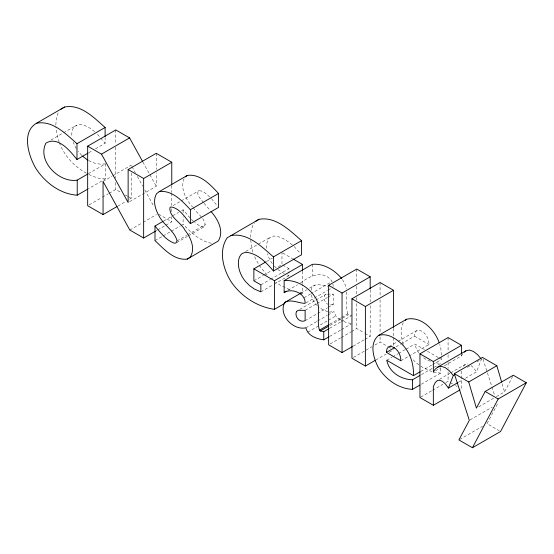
<?xml version="1.0" encoding="UTF-8"?>
<svg xmlns="http://www.w3.org/2000/svg" width="554" height="554" viewBox="0 0 554 554"><rect width="100%" height="100%" fill="white"/><g stroke="black" fill="none" stroke-linecap="round" stroke-linejoin="round"><path stroke-width="0.42" stroke-dasharray="2.77 2.08" d="M55.822 125.038L56.397 118.161L58.128 112.898M250.588 237.396L251.107 231.226L252.652 225.769L254.39 222.999M311.216 290.234L311.438 288.516L312.768 286.286C317.234 283.066 322.989 285.767 327.926 286.307M401.2 343.854L414.524 336.167L415.036 332.732L416.587 330.676L418.969 330.142C425.368 331.617 429.011 338.293 428.99 344.519L409.011 356.056M465.395 378.271L476.495 371.859L481.44 359.207L477.001 361.776M403.264 322.733C399.856 329.464 401.138 337.49 403.34 344.401M184.101 178.727C179.96 188.637 186.047 199.578 192.577 206.988M496.398 396.616L504.542 391.92L512.886 375.986M497.437 404.095L487.021 423.678L499.133 430.673M188.499 235.796L204.038 226.821L205.209 224.64C204.066 217.48 196.912 213.366 193.111 207.618M444.446 365.709L461.461 355.883L463.213 353.03M292.27 244.93C286.965 240.533 280.76 236.177 273.634 236.032L270.214 237.285C266.896 240.18 266.079 244.916 266.661 249.099M463.4 366.319L465.422 364.331L467.68 363.978M209.751 197.009C206.711 194.281 203.304 190.645 198.962 190.666L197.986 191.539C196.587 196.116 201.434 199.378 203.609 202.716M328.065 307.435L333.245 304.444L333.245 294.098L326.285 294.098L324.644 295.24C323.301 298.523 324.817 302.415 327.739 304.278M94.63 131.665C89.312 127.157 80.586 121.589 74.049 126.88L72.262 129.996L71.667 134.442L71.93 136.755M50.906 140.051L62.747 133.209M63.488 132.787L76.812 125.093M88.827 152.669L92.525 150.529M95.489 148.825L105.108 143.271L105.108 137.447M88.308 173.714L105.329 163.887L105.329 178.963L88.308 188.789M103.065 181.435L111.943 176.304M112.684 175.874L131.187 165.196L131.187 167.744M89.146 204.848L101.721 197.584M102.462 197.155L108.383 193.734M109.124 193.311L115.786 189.461L120.917 192.425M117.863 206.046L126.007 201.344M129.705 199.211L131.187 198.353L131.187 172.848M129.615 201.67L156.256 186.282L156.256 172.751M129.809 230.035L142.392 222.77M143.126 222.341L156.45 214.654M173.056 205.617L180.459 201.344M181.2 200.922L198.962 190.666M163.873 220.887L172.01 216.192M172.751 215.762L178.672 212.341M181.636 210.638L183.111 209.779L190.244 218.207M155.487 231.184L156.969 230.332M157.71 229.903L165.106 225.63M165.847 225.201L171.768 221.787L171.768 216.607M154.988 240.623L162.391 236.35M163.132 235.921L170.535 231.648M171.269 231.219L180.154 226.094M180.895 225.665L183.111 224.384L183.111 216.656M177.086 240.879L186.705 235.325M187.446 234.896L205.209 224.64M176.657 242.631L187.758 236.219M245.789 251.384L257.631 244.549M258.372 244.12L270.214 237.285M266.446 261.578L272.367 258.157M253.864 280.823L262.741 275.698M263.482 275.269L271.626 270.567M278.281 266.723L281.986 264.583L281.986 252.603M260.858 284.86L269.736 279.735M270.477 279.306L288.98 268.628L288.98 270.961M260.858 291.861L273.434 284.597M274.175 284.167L288.98 275.629L288.98 271.737M287.845 290.324L297.463 284.77M300.42 283.066C309.963 275.788 323.584 269.279 332.13 281.508L311.403 293.475M300.926 293.121L306.847 289.707M309.651 288.073L314.838 285.081M300.337 294.368L302.553 293.087L302.553 284.673M304.007 297.747L310.669 293.897M305.863 302.948L327.324 290.552M328.065 290.13L331.763 287.99M299.645 309.478L315.184 300.503M315.925 300.074L326.285 294.098M305.122 310.33L316.223 303.924M316.964 303.495L327.324 297.512M328.065 297.082L333.245 294.098M305.122 320.683L316.964 313.848M317.705 313.419L327.324 307.865M305.863 327.816L316.964 321.403M317.705 320.974L327.324 315.42M328.065 314.997L333.986 311.577L335.849 315.939L337.649 317.996L340.461 319.949M307.726 332.171L327.705 320.634M328.446 320.212L335.849 315.939M329.817 324.187L340.918 317.774M341.659 317.352L347.58 313.931L348.459 314.734L351.88 315.461M329.955 325.413L348.459 314.734M329.678 328.28L340.779 321.874M341.52 321.445L351.139 315.891M329.678 336.403L340.779 329.99M341.52 329.561L351.139 324.007M330.108 343.965L340.475 337.988M341.209 337.559L350.834 332.005M351.575 331.576L356.755 328.584L364.213 332.892M353.161 346.167L364.262 339.754M365.003 339.332L370.183 336.34L370.183 305.275M353.431 357.434L371.935 346.749M374.892 345.045L380.079 342.053L387.537 346.361M389.206 346.485L397.343 341.79M398.084 341.361L416.587 330.676M396.02 346.846L400.459 344.283M375.744 360.058L386.103 354.075M389.06 352.365L393.506 349.803M386.768 360.259L391.948 357.275M392.689 356.845L397.869 353.854M398.61 353.424L405.272 349.581M406.013 349.152L414.891 344.027L424.523 349.588M400.867 360.758L408.27 356.485M420.839 371.388L431.94 364.982M432.681 364.553L441.566 359.428L440.873 348.445L439.717 344.456M421.352 374.656L440.596 363.549L434.329 362.558M435.562 370.834L440.742 367.842M421.352 384.234L440.596 373.126L440.596 367.537M439.523 379.289L449.883 373.306M450.624 372.877L465.422 364.331M467.375 367.33L470.339 365.619M420.694 397.121L431.795 390.709M432.536 390.279L442.895 384.303M445.852 382.592L448.075 381.311L449.564 382.17M458.733 382.115L462.431 379.975M478.635 406.871L493.441 398.326M470.055 419.904L492.257 407.086M459.64 439.488L482.576 426.248M330.475 304.97L333.245 304.444M329.187 312.137L333.986 311.577M105.329 163.887L100.627 164.219L94.99 163.305L88.675 160.598M204.038 226.821L202.162 226.884L198.886 225.374L194.703 222.493M105.329 178.963L98.785 178.277L92.033 176.034L87.103 173.527M433.47 372.212L440.596 373.126M299.693 292.637L302.553 293.087M351.104 323.439L346.451 322.594L341.209 320.281M211.386 243.261C199.786 241.232 191.13 232.299 183.111 224.384M327.663 311.743L322.269 309.451L318.536 306.881M431.885 371.658L422.813 367.503L419.579 365.259M289.52 289.569L279.749 284.901L275.636 282.076M430.389 361.305L425.645 359.297L421.982 356.547M284.237 273.565L277.831 269.514M287.394 274.936L288.98 275.629M86.396 173.173C74.257 166.65 64.382 155.792 59.403 142.911M282.72 253.026L292.27 258.538M414.524 336.167L428.99 344.519M282.685 264.992L288.98 268.628M427.487 351.298L437.861 357.288M438.602 357.711L441.566 359.428M125.315 194.966L127.517 196.241M128.251 196.663L131.187 198.353M158.659 214.218L171.768 221.787M364.961 333.321L370.183 336.34M388.285 346.79L391.262 348.514M450.305 382.599L452.535 383.887M455.513 385.605L457.002 386.463M418.935 364.809L416.345 363.009L412.121 358.819M470.942 365.467L473.421 367.572L476.495 371.859M191.352 219.377L194.142 221.974M267.146 274.992L259.251 265.539M317.359 305.704C314.173 302.775 311.798 298.793 311.438 294.416M81.784 155.473L78.121 151.29M274.348 266.031L277.249 268.932M294.146 246.523L300.413 253.483M97.539 134.324L100.239 137.517M100.786 138.161L105.108 143.271M204.135 203.339L209.959 210.243M211.476 198.664L217.438 206.074M342.49 279.521L345.599 285.684L346.375 288.835M418.727 352.766L416.241 348.431L414.891 344.027M142.918 162.093L156.256 186.282M132.004 166.692L135.301 172.675M137.357 176.414L142.703 186.13M144.76 189.87L153.818 206.317M254.591 256.8L258.863 264.812M76.237 148.721L73.232 142.295M347.58 313.931L346.638 308.91L346.638 292.034M59.133 142.17L56.307 131.741L55.947 126.714M482.97 359.061L491.647 386.083M491.91 386.9L494.542 395.092M502.132 383.735L504.542 391.92M252.839 252.112L251.592 247.319L250.671 239.072M332.961 284.14L333.176 286.39M461.461 354.255L461.461 355.883M461.461 371.083L461.461 389.04M448.075 337.587L448.075 351.298M448.075 354.733L448.075 359.02M448.075 362.448L448.075 368.452M448.075 371.879L448.075 381.311M393.506 328.231L393.506 336.86M393.506 337.725L393.506 346.354M380.079 282.519L380.079 296.321M380.079 299.776L380.079 333.425M380.079 336.874L380.079 342.053M370.183 289.749L370.183 301.826M356.755 269.05L356.755 282.859M356.755 286.307L356.755 294.077M356.755 297.526L356.755 300.116M356.755 303.564L356.755 328.584M312.262 264.369L312.262 276.224M302.553 271.211L302.553 283.828M183.111 209.779L183.111 213.214M171.768 185.548L171.768 192.453M171.768 193.311L171.768 205.396M171.768 208.844L171.768 212.293M156.256 153.299L156.256 169.372M115.786 129.934L115.786 143.735M115.786 147.191L115.786 178.249M115.786 182.564L115.786 189.461M272.305 263.593A18.898 10.914 60 0 1 267.457 253.774"/><path stroke-width="0.83" d="M386.401 352.399L386.914 348.972L388.465 346.915L390.847 346.375C397.246 347.85 400.888 354.532 400.867 360.758L386.401 352.399L394.538 347.704M461.461 353.445L461.461 345.315L448.075 337.587L419.953 353.819L419.953 397.543L433.346 405.279L433.346 386.463L435.285 382.551L437.307 380.57L439.557 380.21L442.196 381.18L445.298 383.811L448.373 388.098L453.317 375.446L454.799 374.594M454.322 373.666L469.314 420.334L458.899 439.918L472.437 447.736L500.56 431.497L526.3 382.745L513.281 375.231L485.159 391.463L476.419 408.153L468.719 381.976L454.322 373.666L482.444 357.427L496.841 365.737L501.654 382.101M472.437 447.736L498.178 398.984L526.3 382.745M341.555 278.343C334.457 270.027 323.557 263.108 312.262 264.369L284.14 280.608L284.14 292.464C292.187 287.831 305.6 293.225 305.122 303.37C298.377 303.253 290.871 298.641 284.645 302.526C278.219 314.776 293.024 330.724 305.863 327.816C307.726 335.8 316.528 338.861 323.758 339.817L328.938 336.825M439.253 342.864C434.814 329.879 421.379 315.898 406.622 319.222L378.5 335.461C368.985 343.438 373.521 358.431 378.5 367.835C385.833 379.462 398.444 388.673 412.474 389.365L419.877 385.092M405.396 320.337L406.622 319.222M480.934 358.625L477.403 354.518L473.441 351.458L469.404 350.059L465.928 350.834L437.805 367.067L435.091 369.269L433.346 372.115L433.346 361.547L461.461 345.315M464.3 352.15L465.928 350.834M154.988 226.018L154.988 240.623C163.776 248.815 173.901 260.615 187.197 259.127L190.161 257.229C195.763 248.531 190.749 237.548 185.008 230.249C181.248 222.569 169.219 217.196 169.863 207.778L170.84 206.905C179.759 208.048 184.932 217.556 190.403 223.657L218.525 207.418L218.525 193.457C210.52 184.891 200.105 173.485 187.3 175.431L159.178 191.67L156.588 193.671C152.551 200.59 155.258 209.177 158.894 215.679C163.472 225.035 174.441 230.672 177.086 240.879L175.916 243.061L174.039 243.116C165.798 239.965 160.466 232.514 154.988 226.018L163.132 221.316M185.361 176.934L187.3 175.431M265.705 262L253.864 268.842L253.864 280.823L260.858 284.86L260.858 291.861L254.535 289.112L249.709 285.753L245.644 281.681A18.898 10.914 60 0 1 238.774 267.637C237.964 262.79 238.082 256.987 242.091 253.524L245.512 252.271C257.305 253.026 266.245 262.513 273.427 270.989L301.549 254.75L301.549 240.665C289.95 230.609 275.774 216.129 258.96 219.336L227.14 237.846C218.262 251.177 223.234 269.161 231.129 281.778C241.025 296.258 256.98 306.826 274.431 309.319L284.791 303.343M255.262 221.607L258.96 219.336M105.108 136.616L105.108 127.462C94.035 117.808 80.808 103.785 64.583 107.026L36.46 123.265C21.184 132.233 28.593 155.584 35.532 167.89C44.611 182.197 59.88 194.059 77.214 195.195L87.574 189.219M60.892 109.207L64.583 107.026M88.086 153.098L76.985 159.504L76.985 143.701L105.108 127.462M117.123 206.476L103.065 214.592L87.664 205.7L87.664 146.166L115.786 129.934L129.588 137.898L142.503 161.339M87.664 146.166L101.465 154.137L129.588 137.898M76.985 159.504C70.185 151.145 58.128 135.737 45.927 143.119C36.848 160.805 59.119 183.298 77.214 180.119L87.574 174.143M101.465 154.137L128.133 202.522L128.133 169.531L156.256 153.299L171.768 162.253L171.768 184.683M128.133 169.531L143.645 178.492L171.768 162.253M190.403 223.657L190.403 209.696L218.525 193.457M103.065 214.592L103.065 181.435L129.809 230.035L143.645 238.019L155.487 231.184M187.197 259.127L218.283 240.997C224.405 231.157 217.84 219.155 211.019 211.503M273.427 270.989L273.427 256.897L301.549 240.665M253.864 268.842L274.431 280.712L302.553 264.48L302.553 270.366M284.14 292.464L286.363 291.182M284.645 302.526L300.774 293.198M352.42 346.589L342.06 352.573L328.633 344.823L328.633 285.289L356.755 269.05L370.183 276.806L370.183 288.883M328.633 285.289L342.06 293.045L370.183 276.806M375.003 360.488L365.384 366.042L351.956 358.286L351.956 298.751L380.079 282.519L393.506 290.268L393.506 327.372M284.14 280.608C296.986 279.493 309.873 287.838 316.182 298.814C321.244 308.543 316.313 320.108 319.457 330.163L329.076 324.609M319.457 330.163L320.337 330.967L328.474 326.271M351.956 298.751L365.384 306.507L393.506 290.268M320.337 330.967L323.758 331.701L328.938 328.709M419.877 375.508L412.474 379.781C400.895 379.497 389.046 372.198 386.768 360.259L413.443 375.66L420.105 371.817M448.373 388.098L457.992 382.544M468.719 381.976L496.841 365.737M433.346 405.279L459.986 389.898M378.5 335.461C387.994 332.483 397.315 339.38 403.603 345.904C410.729 354.048 413.9 364.947 413.443 375.66M437.805 367.067L441.282 366.291L445.319 367.69L449.28 370.751L453.317 375.446M230.838 235.575C247.652 232.368 261.827 246.842 273.427 256.897M36.46 123.265C52.685 120.024 65.912 134.04 76.985 143.701M159.178 191.67C171.989 189.717 182.398 201.13 190.403 209.696M293.004 258.967L302.553 264.48M419.953 353.819L433.346 361.547M485.159 391.463L498.178 398.984M87.885 160.258L82.345 156.034M412.474 379.781L412.474 389.365M365.384 306.507L365.384 366.042M342.06 293.045L342.06 352.573M323.758 331.701L323.758 339.817M274.431 280.712L274.431 309.319M143.645 178.492L143.645 238.019M77.214 180.119L77.214 195.195M296.522 311.48C294.229 316.611 299.631 323.169 305.122 320.683L305.122 310.33L298.163 310.33L296.522 311.48"/></g></svg>
